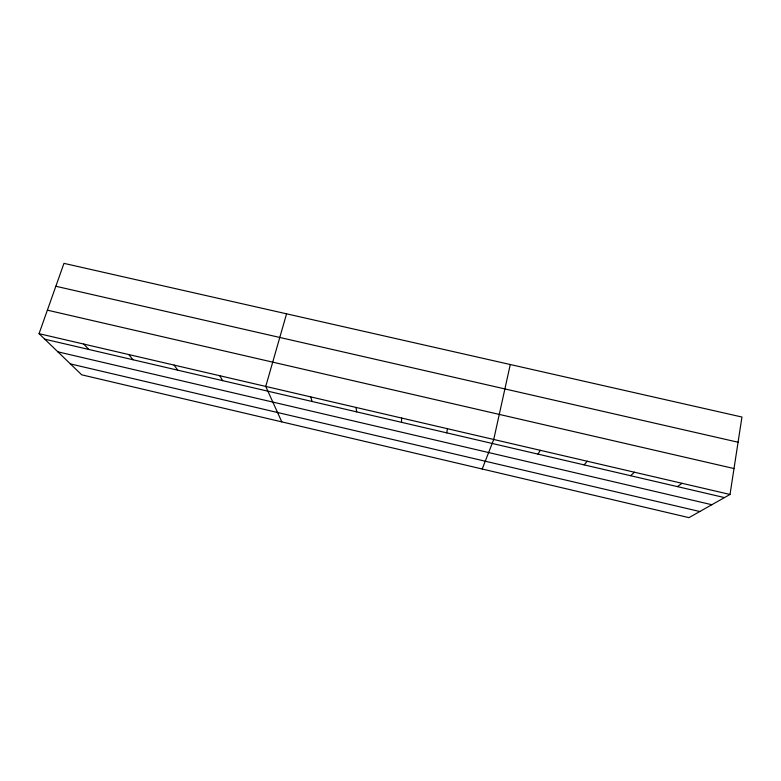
<?xml version="1.0" encoding="UTF-8"?>
<svg xmlns="http://www.w3.org/2000/svg" width="781" height="781" viewBox="0 0 781 781"><rect width="100%" height="100%" fill="white"/><g stroke="black" fill="none" stroke-linecap="round" stroke-linejoin="round"><path stroke-width="1.17" d="M401.532 422.326L401.571 418.03M730.01 494.461L741.95 417.034L63.964 263.363L39.05 333.672L81.693 374.812L688.969 517.637L730.01 494.461L39.05 333.672M446.703 432.85L447.493 428.72M510.276 364.522L493.738 439.478L482.199 469.01M286.568 313.816L265.745 386.429L281.795 421.877M537.992 454.122L540.315 450.325M584.12 464.88L587.234 461.239M630.579 475.697L634.484 472.232M677.361 486.602L682.077 483.302M55.851 286.256L738.065 442.231M47.377 310.164L734.013 468.551M44.761 339.188L724.485 497.585M57.862 351.831L711.833 504.721M70.388 363.907L699.796 511.526M83.743 344.07L88.77 349.439M128.758 354.545L133.082 359.768M174.095 365.098L177.707 370.165M219.754 375.72L222.644 380.64M310.701 396.885L312.136 401.493M355.98 407.418L356.683 411.87"/></g></svg>
